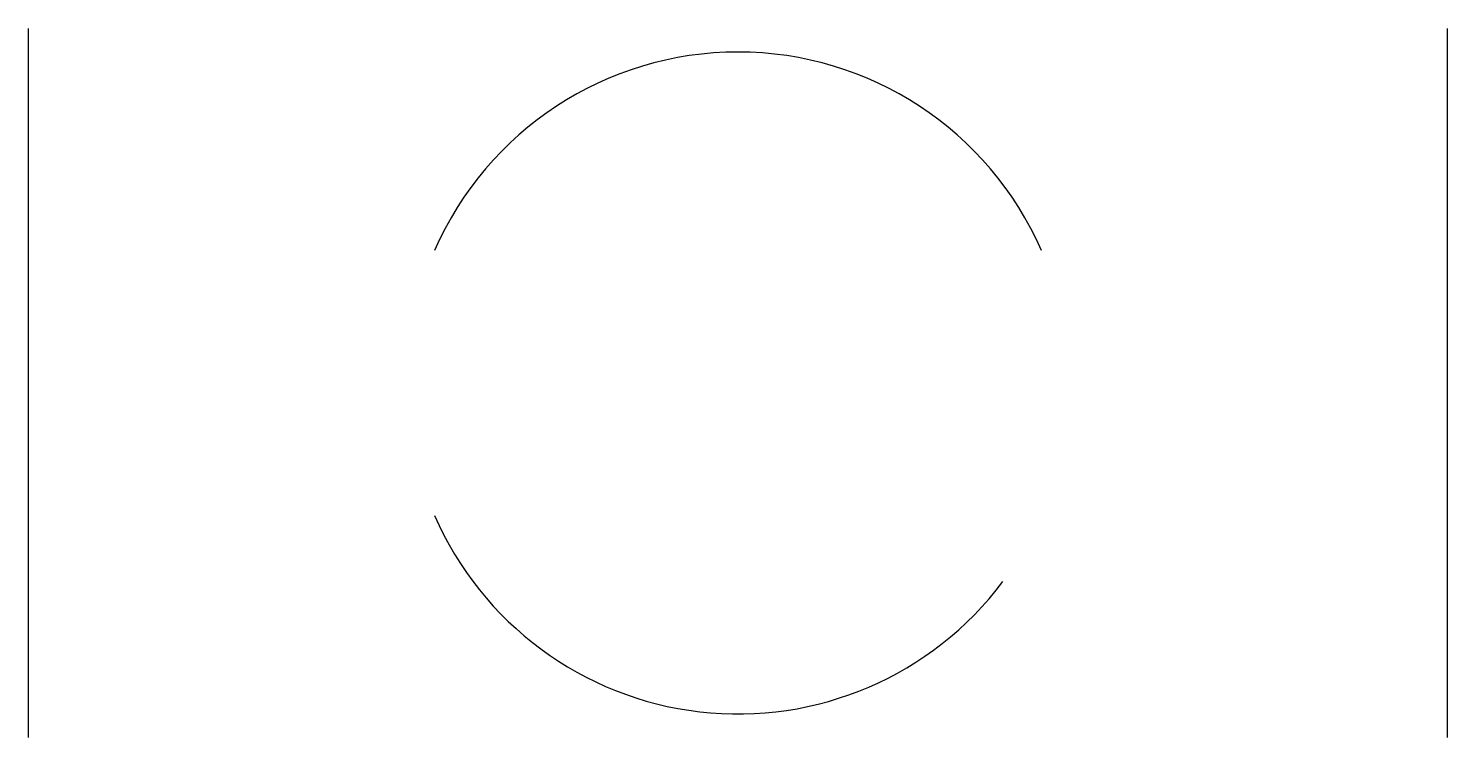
# Model space of a CAD drawing. Header units: millimetres. Extents: x -10170.233 to -10169.993, y 58.658 to 58.778.
import ezdxf

# ---------------------------------------------------------------- set-up
doc = ezdxf.new("R2010")
doc.units = ezdxf.units.MM
doc.header["$LTSCALE"] = 10
doc.layers.add('Tub_conexões', color=2, linetype='Continuous')

msp = doc.modelspace()

# ---------------------------------------------------------------- linework, layer by layer
at = {"layer": 'Tub_conexões'}
for p, q in [((-10170.23269929009, 58.65786049713819), (-10170.23269929009, 58.77786049713831)), ((-10169.99269929009, 58.65786049713819), (-10169.99269929009, 58.77786049713831))]:
    msp.add_line(p, q, dxfattribs=at)
at = {"layer": 'Tub_conexões', "color": 2}
for start, end in [(23.57820209374822, 156.4218215218033), (203.5781784781967, 323.1301023537456)]:
    msp.add_arc((-10170.11269929009, 58.71786049713813), 0.05600000000000214, start, end, dxfattribs=at)

doc.saveas('drawing.dxf')
